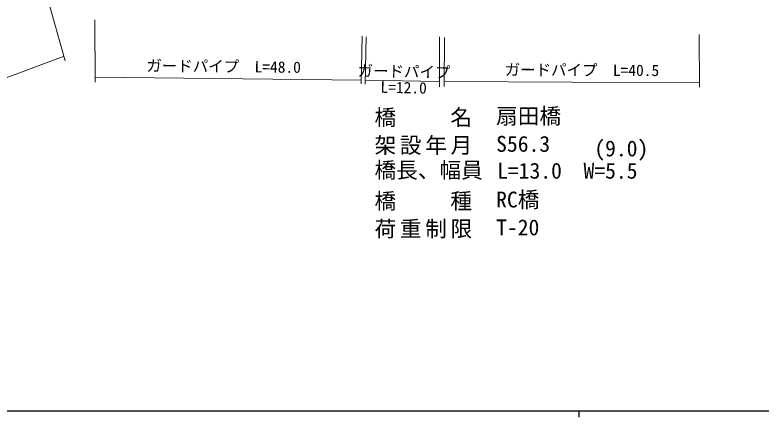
# Model space of a CAD drawing. Units: millimetres, scale not verified. Extents: x 40000 to 680000, y 20000 to 380000.
# Drawn here: x 176822 to 297475, y 204000 to 268996 of the extents above; entities that cross this region are included whole.
import ezdxf
from ezdxf.enums import TextEntityAlignment as Align

# ---------------------------------------------------------------- set-up
doc = ezdxf.new("R2010")
doc.units = ezdxf.units.MM
doc.header["$LTSCALE"] = 1000
for name, color, linetype, lineweight in [('M-STR-HTXT', 7, 'Continuous', 13), ('M-STR-STR1', 1, 'Continuous', 25), ('M-TTL-BAND', 7, 'Continuous', 25)]:
    doc.layers.add(name, color=color, linetype=linetype, lineweight=lineweight)
doc.styles.add('ＭＳ ゴシック', font='')
doc.styles.get('ＭＳ ゴシック').set_extended_font_data('MS Gothic')

msp = doc.modelspace()

# ---------------------------------------------------------------- linework, layer by layer
at = {"layer": 'M-STR-HTXT'}
for p, q in [((179795, 279762), (184971, 261584)), ((189744, 268216), (189814, 258121)), ((232969, 265586), (232829, 257865)), ((233601, 265445), (233461, 257830)), ((245498, 265445), (245498, 257374)), ((287439, 265825), (287533, 257310)), ((246305, 265363), (246211, 257432)), ((101542, 231324), (184766, 262304)), ((189808, 258933), (232840, 258466)), ((233472, 258465), (245498, 258231)), ((246220, 258231), (287525, 258031))]:
    msp.add_line(p, q, dxfattribs=at)
at = {"layer": 'M-TTL-BAND'}
for p, q in [((40000, 205000), (579000, 205000)), ((268000, 205000), (268000, 204000))]:
    msp.add_line(p, q, dxfattribs=at)

# ---------------------------------------------------------------- texts
at = {"layer": 'M-STR-HTXT', "style": 'ＭＳ ゴシック'}
for s, rotation, p in [('ガードパイプ\u3000L=48.0', 359.378, (210554, 259208)), ('ガードパイプ', 358.884, (239701, 258394)), ('ガードパイプ\u3000L=40.5', 359.723, (268499, 258623)), ('L=12.0', 358.884, (239650, 255794))]:
    msp.add_text(s, height=1833, rotation=rotation, dxfattribs=at).set_placement(p, align=Align.BOTTOM_CENTER)
at = {"layer": 'M-STR-STR1', "style": 'ＭＳ ゴシック'}
for s, p in [('扇田橋', (254635, 250604)), ('S56.3', (254635, 246104)), ('S56.3', (254635, 246104)), ('     \u3000  (9.0)', (254793, 245363)), ('橋長、幅員', (234974, 241867)), ('L=13.0\u3000W=5.5', (254793, 241763)), ('RC橋', (254635, 237104)), ('T-20', (254635, 232604))]:
    msp.add_text(s, height=2566, dxfattribs=at).set_placement(p, align=Align.BOTTOM_LEFT)
at = {"layer": 'M-STR-STR1', "char_height": 2566, "attachment_point": 7, "style": 'ＭＳ ゴシック'}
for s, insert in [('\\T3.5;橋名', (234974, 250867)), ('\\T1.17;架設年月', (234974, 246367)), ('\\T3.5;橋種', (234974, 237367)), ('\\T1.17;荷重制限', (234974, 232867))]:
    msp.add_mtext(s, dxfattribs=dict(at, insert=insert))

doc.saveas('drawing.dxf')
